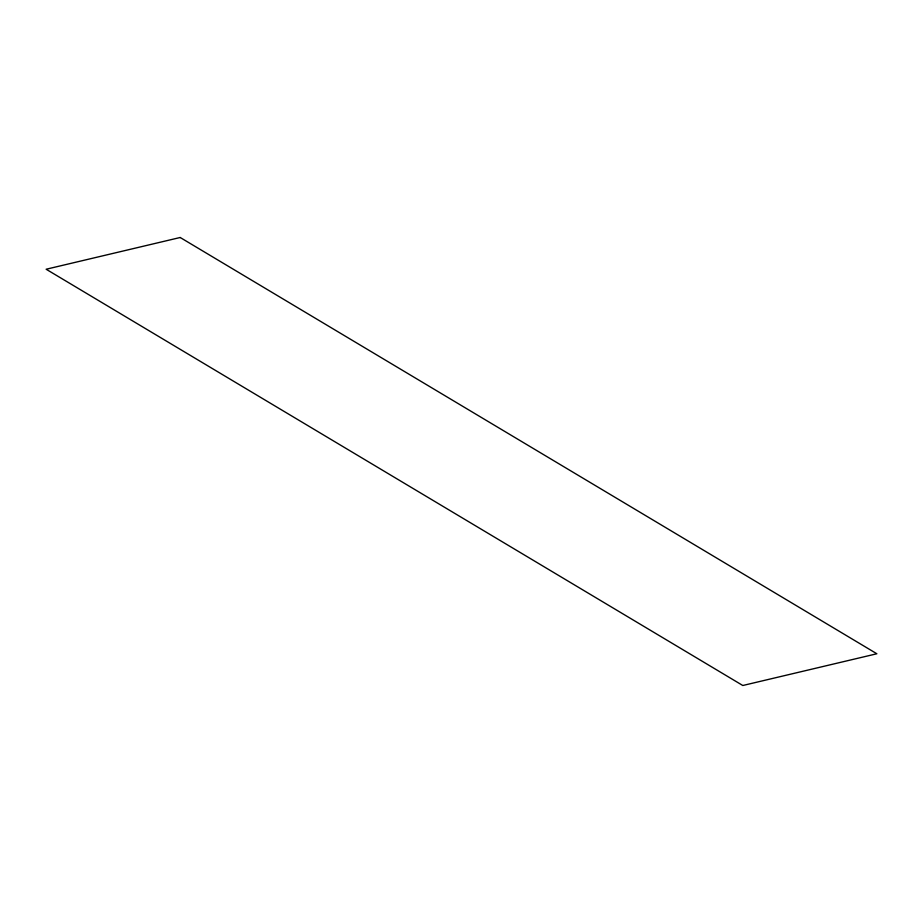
<?xml version="1.0" encoding="UTF-8"?>
<svg xmlns="http://www.w3.org/2000/svg" width="923" height="923" viewBox="0 0 923 923"><rect width="100%" height="100%" fill="white"/><g stroke="black" fill="none" stroke-linecap="round" stroke-linejoin="round"><path stroke-width="1.38" d="M180.193 237.499L46.15 269.239L742.807 685.501L876.85 653.761L180.193 237.499"/></g></svg>
